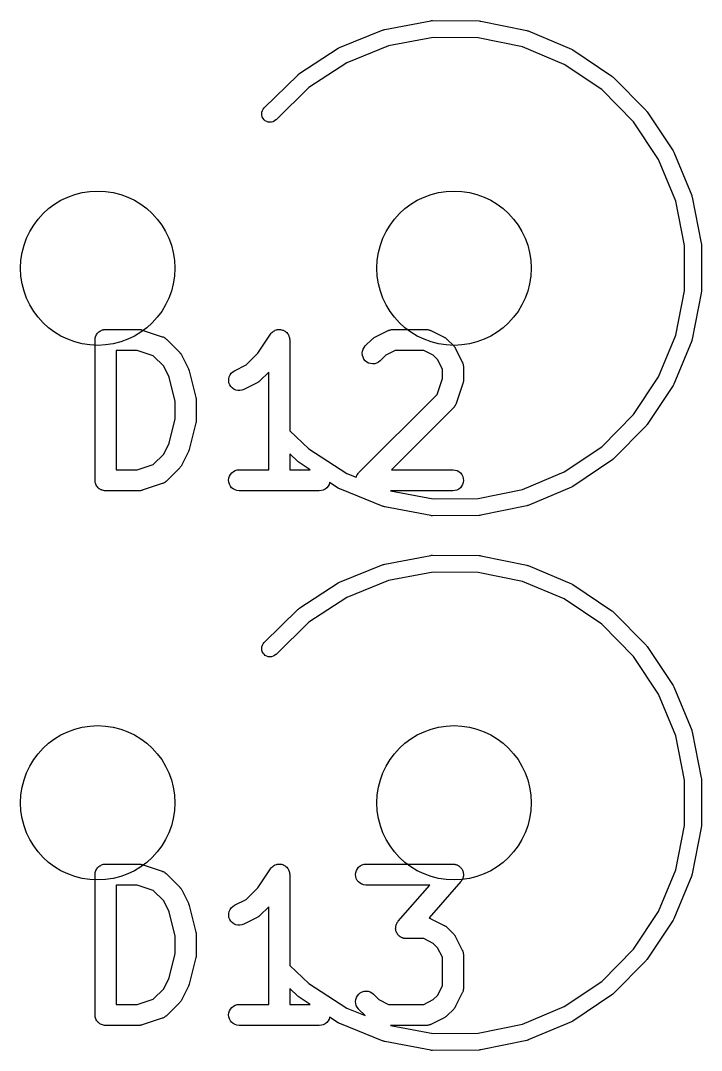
# Model space of a CAD drawing. Extents: x 47 to 146.1, y -90.2 to -39.3.
# Drawn here: x 78.19 to 83.04, y -58.91 to -51.58 of the extents above; entities that cross this region are included whole.
import ezdxf

# ---------------------------------------------------------------- set-up
doc = ezdxf.new("R2010")
doc.units = 0
doc.header["$MEASUREMENT"] = 0
doc.layers.add('BLACK', color=7, linetype='CONTINUOUS')

msp = doc.modelspace()

# ---------------------------------------------------------------- linework, layer by layer
at = {"layer": 'BLACK', "linetype": 'CONTINUOUS'}
for p, q in [((80.7854, -51.6393), (81.1135, -51.5767)), ((81.1135, -51.5767), (81.1143, -51.5765)), ((81.1143, -51.5765), (81.1197, -51.5761)), ((81.1197, -51.5761), (81.1252, -51.5756)), ((81.1252, -51.5756), (81.4592, -51.5779)), ((81.4592, -51.5779), (81.46, -51.5779)), ((81.46, -51.5779), (81.4654, -51.5786)), ((81.4654, -51.5786), (81.4708, -51.5791)), ((81.4708, -51.5791), (81.798, -51.6463)), ((80.4645, -51.7677), (80.7742, -51.6426)), ((80.7742, -51.6426), (80.7749, -51.6423)), ((80.7749, -51.6423), (80.7802, -51.6408)), ((80.7802, -51.6408), (80.7854, -51.6393)), ((81.798, -51.6463), (81.7988, -51.6464)), ((81.7988, -51.6464), (81.804, -51.6481)), ((81.804, -51.6481), (81.8092, -51.6497)), ((81.8092, -51.6497), (82.1171, -51.7791)), ((81.1302, -51.6956), (80.8137, -51.756)), ((81.4525, -51.6979), (81.1302, -51.6956)), ((81.7681, -51.7626), (81.4525, -51.6979)), ((80.1746, -51.9561), (80.4541, -51.7732)), ((80.4541, -51.7732), (80.4548, -51.7727)), ((80.4548, -51.7727), (80.4597, -51.7702)), ((80.4597, -51.7702), (80.4645, -51.7677)), ((80.8137, -51.756), (80.5149, -51.8768)), ((82.0652, -51.8875), (81.7681, -51.7626)), ((82.1171, -51.7791), (82.1179, -51.7795)), ((82.1179, -51.7795), (82.1227, -51.7821)), ((82.1227, -51.7821), (82.1274, -51.7847)), ((82.1274, -51.7847), (82.4044, -51.9715)), ((80.5149, -51.8768), (80.2453, -52.0533)), ((80.1704, -51.9595), (80.1746, -51.9561)), ((82.3324, -52.0677), (82.0652, -51.8875)), ((79.9269, -52.1971), (80.1655, -51.9634)), ((80.1655, -51.9634), (80.1661, -51.9628)), ((80.1661, -51.9628), (80.1704, -51.9595)), ((82.4044, -51.9715), (82.4051, -51.9719)), ((82.4051, -51.9719), (82.4092, -51.9754)), ((82.4092, -51.9754), (82.4134, -51.9789)), ((82.4134, -51.9789), (82.6488, -52.2159)), ((80.2453, -52.0533), (80.0108, -52.2829)), ((82.5595, -52.2963), (82.3324, -52.0677)), ((79.9089, -52.2392), (79.9102, -52.2275)), ((79.9098, -52.2508), (79.9089, -52.2392)), ((79.9131, -52.2621), (79.9098, -52.2508)), ((79.9102, -52.2275), (79.9137, -52.2164)), ((79.9137, -52.2164), (79.9193, -52.2061)), ((79.9193, -52.2061), (79.9269, -52.1971)), ((82.6488, -52.2159), (82.6494, -52.2165)), ((82.6494, -52.2165), (82.6528, -52.2208)), ((82.6528, -52.2208), (82.6562, -52.225)), ((82.6562, -52.225), (82.841, -52.5032)), ((79.9184, -52.2725), (79.9131, -52.2621)), ((79.9257, -52.2817), (79.9184, -52.2725)), ((79.9346, -52.2893), (79.9257, -52.2817)), ((79.9448, -52.295), (79.9346, -52.2893)), ((79.956, -52.2986), (79.9448, -52.295)), ((79.9676, -52.3), (79.956, -52.2986)), ((79.9793, -52.2991), (79.9676, -52.3)), ((79.9905, -52.2959), (79.9793, -52.2991)), ((80.001, -52.2907), (79.9905, -52.2959)), ((80.0102, -52.2834), (80.001, -52.2907)), ((80.0108, -52.2829), (80.0102, -52.2834)), ((82.7378, -52.5647), (82.5595, -52.2963)), ((82.841, -52.5032), (82.8415, -52.5039)), ((82.8415, -52.5039), (82.844, -52.5087)), ((82.844, -52.5087), (82.8465, -52.5135)), ((82.8465, -52.5135), (82.9739, -52.8223)), ((82.8607, -52.8626), (82.7378, -52.5647)), ((82.9739, -52.8223), (82.9742, -52.8231)), ((82.9742, -52.8231), (82.9757, -52.8284)), ((82.9757, -52.8284), (82.9772, -52.8335)), ((82.9772, -52.8335), (83.0421, -53.1612)), ((82.9233, -53.1787), (82.8607, -52.8626)), ((82.9233, -53.501), (82.9233, -53.1787)), ((83.0421, -53.1612), (83.0423, -53.162)), ((83.0423, -53.162), (83.0428, -53.1674)), ((83.0428, -53.1674), (83.0433, -53.1728)), ((83.0433, -53.1728), (83.0433, -53.5069)), ((82.8607, -53.8171), (82.9233, -53.501)), ((83.0422, -53.5185), (82.9773, -53.8462)), ((83.0427, -53.5131), (83.0422, -53.5185)), ((83.0433, -53.5077), (83.0427, -53.5131)), ((83.0433, -53.5069), (83.0433, -53.5077)), ((78.7487, -53.7938), (78.7542, -53.7893)), ((78.7542, -53.7893), (78.7544, -53.7892)), ((78.7544, -53.7892), (78.7546, -53.789)), ((78.7546, -53.789), (78.7609, -53.7857)), ((78.7609, -53.7857), (78.7671, -53.7824)), ((78.7671, -53.7824), (78.7674, -53.7823)), ((78.7674, -53.7823), (78.7676, -53.7822)), ((78.7676, -53.7822), (78.7744, -53.7802)), ((78.7744, -53.7802), (78.7811, -53.7782)), ((78.7811, -53.7782), (78.7814, -53.7781)), ((78.7814, -53.7781), (78.7817, -53.7781)), ((78.7817, -53.7781), (78.7887, -53.7774)), ((78.7887, -53.7774), (78.7957, -53.7767)), ((78.7957, -53.7767), (79.0338, -53.7767)), ((79.0338, -53.7767), (79.0349, -53.7768)), ((79.0349, -53.7768), (79.039, -53.7772)), ((79.039, -53.7772), (79.0433, -53.7773)), ((79.0433, -53.7773), (79.0463, -53.778)), ((79.0463, -53.778), (79.0494, -53.7784)), ((79.0494, -53.7784), (79.0534, -53.7797)), ((79.0534, -53.7797), (79.0575, -53.7806)), ((79.0575, -53.7806), (79.2004, -53.8282)), ((79.9814, -53.7981), (79.9873, -53.7933)), ((79.9873, -53.7933), (79.9927, -53.789)), ((79.9927, -53.789), (79.9928, -53.789)), ((79.9928, -53.7889), (79.9997, -53.7854)), ((79.9928, -53.789), (79.9928, -53.7889)), ((79.9997, -53.7854), (80.0057, -53.7822)), ((80.0057, -53.7822), (80.0058, -53.7822)), ((80.0058, -53.7822), (80.0131, -53.78)), ((80.0058, -53.7822), (80.0058, -53.7822)), ((80.0131, -53.78), (80.0198, -53.7781)), ((80.0198, -53.7781), (80.0198, -53.7781)), ((80.0198, -53.7781), (80.0199, -53.7781)), ((80.0199, -53.7781), (80.0271, -53.7774)), ((80.0271, -53.7774), (80.0343, -53.7767)), ((80.0343, -53.7767), (80.0344, -53.7768)), ((80.0344, -53.7768), (80.0345, -53.7767)), ((80.0345, -53.7767), (80.0419, -53.7775)), ((80.0419, -53.7775), (80.0489, -53.7783)), ((80.0489, -53.7783), (80.0489, -53.7783)), ((80.0489, -53.7783), (80.049, -53.7783)), ((80.049, -53.7783), (80.0564, -53.7806)), ((80.0564, -53.7806), (80.0629, -53.7826)), ((80.0629, -53.7826), (80.0629, -53.7826)), ((80.0629, -53.7826), (80.063, -53.7826)), ((80.063, -53.7826), (80.0695, -53.7862)), ((80.0695, -53.7862), (80.0757, -53.7896)), ((80.0757, -53.7896), (80.0758, -53.7896)), ((80.0758, -53.7896), (80.0758, -53.7896)), ((80.0758, -53.7896), (80.0814, -53.7943)), ((80.7146, -53.8323), (80.8098, -53.7847)), ((80.8098, -53.7847), (80.8107, -53.7842)), ((80.8107, -53.7842), (80.8128, -53.7834)), ((80.8128, -53.7834), (80.8148, -53.7824)), ((80.8148, -53.7824), (80.8197, -53.7809)), ((80.8197, -53.7809), (80.8245, -53.7792)), ((80.8245, -53.7792), (80.8266, -53.7788)), ((80.8266, -53.7788), (80.8288, -53.7782)), ((80.8288, -53.7782), (80.8339, -53.7777)), ((80.8339, -53.7777), (80.8389, -53.7769)), ((80.8389, -53.7769), (80.8411, -53.777)), ((80.8411, -53.777), (80.8433, -53.7767)), ((80.8433, -53.7767), (81.0814, -53.7767)), ((81.0814, -53.7767), (81.0825, -53.7768)), ((81.0825, -53.7768), (81.0847, -53.777)), ((81.0847, -53.777), (81.0869, -53.7769)), ((81.0869, -53.7769), (81.0919, -53.7778)), ((81.0919, -53.7778), (81.097, -53.7784)), ((81.097, -53.7784), (81.0991, -53.779)), ((81.0991, -53.779), (81.1013, -53.7794)), ((81.1013, -53.7794), (81.1061, -53.7813)), ((81.1061, -53.7813), (81.111, -53.7828)), ((81.111, -53.7828), (81.1129, -53.7839)), ((81.1129, -53.7839), (81.115, -53.7847)), ((81.115, -53.7847), (81.2102, -53.8323)), ((78.7207, -53.8507), (78.7215, -53.8437)), ((78.7207, -53.8512), (78.7207, -53.8507)), ((78.7207, -53.8517), (78.7207, -53.8512)), ((78.7207, -53.8512), (78.7207, -53.8512)), ((78.7207, -53.8512), (78.7207, -53.8512)), ((78.7207, -54.8517), (78.7207, -53.8517)), ((78.7215, -53.8437), (78.7222, -53.8367)), ((78.7222, -53.8367), (78.7223, -53.8364)), ((78.7223, -53.8364), (78.7224, -53.8362)), ((78.7224, -53.8362), (78.7245, -53.8295)), ((78.7245, -53.8295), (78.7266, -53.8227)), ((78.7266, -53.8227), (78.7267, -53.8224)), ((78.7267, -53.8224), (78.7268, -53.8222)), ((78.7268, -53.8222), (78.7302, -53.816)), ((78.7302, -53.816), (78.7335, -53.8098)), ((78.7335, -53.8098), (78.7337, -53.8096)), ((78.7337, -53.8096), (78.7338, -53.8094)), ((78.7338, -53.8094), (78.7384, -53.804)), ((78.7384, -53.804), (78.7429, -53.7985)), ((78.7429, -53.7985), (78.7431, -53.7984)), ((78.7431, -53.7984), (78.7432, -53.7982)), ((78.7432, -53.7982), (78.7487, -53.7938)), ((79.2004, -53.8282), (79.2014, -53.8286)), ((79.2014, -53.8286), (79.2034, -53.8295)), ((79.2034, -53.8295), (79.2055, -53.8301)), ((79.2055, -53.8301), (79.21, -53.8325)), ((79.21, -53.8325), (79.2147, -53.8347)), ((79.2147, -53.8347), (79.2164, -53.836)), ((79.2164, -53.836), (79.2184, -53.837)), ((79.2184, -53.837), (79.2224, -53.8403)), ((79.2224, -53.8403), (79.2265, -53.8433)), ((79.2265, -53.8433), (79.228, -53.8449)), ((79.228, -53.8449), (79.2297, -53.8463)), ((79.2297, -53.8463), (79.3249, -53.9416)), ((79.8803, -53.9468), (79.9714, -53.8101)), ((79.9714, -53.8101), (79.9719, -53.8094)), ((79.9719, -53.8094), (79.972, -53.8093)), ((79.9719, -53.8094), (79.9719, -53.8094)), ((79.9719, -53.8094), (79.9719, -53.8094)), ((79.972, -53.8093), (79.9767, -53.8037)), ((79.9767, -53.8037), (79.9813, -53.7982)), ((79.9813, -53.7982), (79.9814, -53.7981)), ((79.9814, -53.7981), (79.9814, -53.7981)), ((80.0814, -53.7943), (80.087, -53.7989)), ((80.087, -53.7989), (80.0871, -53.7989)), ((80.0871, -53.7989), (80.0871, -53.799)), ((80.0871, -53.799), (80.092, -53.8049)), ((80.092, -53.8049), (80.0963, -53.8102)), ((80.0963, -53.8102), (80.0963, -53.8103)), ((80.0963, -53.8103), (80.0963, -53.8103)), ((80.0963, -53.8103), (80.0999, -53.817)), ((80.0999, -53.817), (80.1031, -53.8232)), ((80.1031, -53.8232), (80.1032, -53.8232)), ((80.1032, -53.8232), (80.1032, -53.8233)), ((80.1032, -53.8233), (80.1053, -53.8303)), ((80.1053, -53.8303), (80.1074, -53.8372)), ((80.1074, -53.8372), (80.1074, -53.8372)), ((80.1074, -53.8372), (80.1074, -53.8373)), ((80.1074, -53.8373), (80.1081, -53.8446)), ((80.1081, -53.8446), (80.1088, -53.8517)), ((80.1088, -53.8517), (80.1088, -54.5001)), ((80.6474, -53.894), (80.6951, -53.8463)), ((80.6951, -53.8463), (80.6958, -53.8456)), ((80.6958, -53.8456), (80.6991, -53.843)), ((80.6991, -53.843), (80.7022, -53.8401)), ((80.7022, -53.8401), (80.7048, -53.8384)), ((80.7048, -53.8384), (80.7072, -53.8365)), ((80.7072, -53.8365), (80.711, -53.8345)), ((80.711, -53.8345), (80.7146, -53.8323)), ((81.2102, -53.8323), (81.2111, -53.8328)), ((81.2111, -53.8328), (81.2147, -53.835)), ((81.2147, -53.835), (81.2184, -53.837)), ((81.2184, -53.837), (81.2208, -53.839)), ((81.2208, -53.839), (81.2234, -53.8407)), ((81.2234, -53.8407), (81.2264, -53.8437)), ((81.2264, -53.8437), (81.2297, -53.8463)), ((81.2297, -53.8463), (81.2773, -53.894)), ((82.738, -54.1151), (82.8607, -53.8171)), ((82.9739, -53.8574), (82.8467, -54.1662)), ((82.9755, -53.8522), (82.9739, -53.8574)), ((82.9772, -53.847), (82.9755, -53.8522)), ((82.9773, -53.8462), (82.9772, -53.847)), ((78.8707, -53.9267), (78.8707, -54.7767)), ((79.0216, -53.9267), (78.8707, -53.9267)), ((79.1362, -53.9649), (79.0216, -53.9267)), ((80.6255, -53.9467), (80.627, -53.9322)), ((80.627, -53.9322), (80.6312, -53.9182)), ((80.6312, -53.9182), (80.6382, -53.9053)), ((80.6382, -53.9053), (80.6474, -53.894)), ((80.861, -53.9267), (80.7925, -53.961)), ((81.0637, -53.9267), (80.861, -53.9267)), ((81.1322, -53.961), (81.0637, -53.9267)), ((81.2773, -53.894), (81.2781, -53.8947)), ((81.2781, -53.8947), (81.2807, -53.898)), ((81.2807, -53.898), (81.2836, -53.9011)), ((81.2836, -53.9011), (81.2852, -53.9037)), ((81.2852, -53.9037), (81.2872, -53.9061)), ((81.2872, -53.9061), (81.2891, -53.9099)), ((81.2891, -53.9099), (81.2914, -53.9134)), ((81.2914, -53.9134), (81.339, -54.0087)), ((79.2103, -54.039), (79.1362, -53.9649)), ((79.3249, -53.9416), (79.3257, -53.9423)), ((79.3257, -53.9423), (79.3283, -53.9456)), ((79.3283, -53.9456), (79.3312, -53.9487)), ((79.3312, -53.9487), (79.3329, -53.9513)), ((79.3329, -53.9513), (79.3348, -53.9538)), ((79.3348, -53.9538), (79.3367, -53.9575)), ((79.3367, -53.9575), (79.339, -53.9611)), ((79.339, -53.9611), (79.3866, -54.0563)), ((79.7989, -54.0282), (79.8803, -53.9468)), ((80.6269, -53.9613), (80.6255, -53.9467)), ((80.631, -53.9753), (80.6269, -53.9613)), ((80.6379, -53.9883), (80.631, -53.9753)), ((80.6471, -53.9996), (80.6379, -53.9883)), ((80.6583, -54.009), (80.6471, -53.9996)), ((80.6712, -54.016), (80.6583, -54.009)), ((80.7413, -54.0099), (80.7283, -54.0166)), ((80.7528, -54.0008), (80.7413, -54.0099)), ((80.7535, -54), (80.7528, -54.0008)), ((80.7925, -53.961), (80.7535, -54)), ((81.1626, -53.9914), (81.1322, -53.961)), ((81.1969, -54.0599), (81.1626, -53.9914)), ((81.339, -54.0087), (81.3394, -54.0096)), ((81.3394, -54.0096), (81.3402, -54.0117)), ((81.3402, -54.0117), (81.3412, -54.0136)), ((79.2488, -54.116), (79.2103, -54.039)), ((79.3866, -54.0563), (79.3871, -54.0572)), ((79.3871, -54.0572), (79.3872, -54.0576)), ((79.3872, -54.0576), (79.3874, -54.0579)), ((79.3874, -54.0579), (79.3897, -54.0645)), ((79.3897, -54.0645), (79.3921, -54.071)), ((79.3921, -54.071), (79.3922, -54.0713)), ((79.3922, -54.0713), (79.3923, -54.0717)), ((79.3923, -54.0717), (79.4399, -54.2621)), ((79.6915, -54.0882), (79.7022, -54.0782)), ((79.7022, -54.0782), (79.7146, -54.0704)), ((79.7146, -54.0704), (79.7989, -54.0282)), ((79.9588, -54.0804), (79.8964, -54.1429)), ((79.9588, -54.7767), (79.9588, -54.0804)), ((80.6851, -54.0204), (80.6712, -54.016)), ((80.6997, -54.022), (80.6851, -54.0204)), ((80.7143, -54.0207), (80.6997, -54.022)), ((80.7283, -54.0166), (80.7143, -54.0207)), ((81.1969, -54.1253), (81.1969, -54.0599)), ((81.3412, -54.0136), (81.3427, -54.0186)), ((81.3427, -54.0186), (81.3445, -54.0234)), ((81.3445, -54.0234), (81.3448, -54.0255)), ((81.3448, -54.0255), (81.3455, -54.0277)), ((81.3455, -54.0277), (81.346, -54.0328)), ((81.346, -54.0328), (81.3468, -54.0378)), ((81.3468, -54.0378), (81.3467, -54.04)), ((81.3467, -54.04), (81.3469, -54.0422)), ((81.3469, -54.0422), (81.3469, -54.1375)), ((79.2921, -54.2896), (79.2488, -54.116)), ((79.6733, -54.1424), (79.6737, -54.1278)), ((79.6756, -54.1568), (79.6733, -54.1424)), ((79.6737, -54.1278), (79.677, -54.1135)), ((79.6808, -54.1705), (79.6756, -54.1568)), ((79.677, -54.1135), (79.683, -54.1001)), ((79.683, -54.1001), (79.6915, -54.0882)), ((79.8769, -54.1569), (79.7816, -54.2045)), ((79.8804, -54.1547), (79.8769, -54.1569)), ((79.8842, -54.1527), (79.8804, -54.1547)), ((79.8866, -54.1508), (79.8842, -54.1527)), ((79.8893, -54.1491), (79.8866, -54.1508)), ((79.8923, -54.1462), (79.8893, -54.1491)), ((79.8956, -54.1436), (79.8923, -54.1462)), ((79.8964, -54.1429), (79.8956, -54.1436)), ((81.1587, -54.2398), (81.1969, -54.1253)), ((81.344, -54.1571), (81.3431, -54.1612)), ((81.3453, -54.1531), (81.344, -54.1571)), ((81.3456, -54.15), (81.3453, -54.1531)), ((81.3463, -54.1469), (81.3456, -54.15)), ((81.3464, -54.1427), (81.3463, -54.1469)), ((81.3469, -54.1385), (81.3464, -54.1427)), ((81.3469, -54.1375), (81.3469, -54.1385)), ((82.5597, -54.3835), (82.738, -54.1151)), ((79.6885, -54.183), (79.6808, -54.1705)), ((79.6985, -54.1937), (79.6885, -54.183)), ((79.7103, -54.2023), (79.6985, -54.1937)), ((79.7236, -54.2084), (79.7103, -54.2023)), ((79.7379, -54.2118), (79.7236, -54.2084)), ((79.7525, -54.2123), (79.7379, -54.2118)), ((79.767, -54.21), (79.7525, -54.2123)), ((79.7807, -54.205), (79.767, -54.21)), ((79.7816, -54.2045), (79.7807, -54.205)), ((81.3431, -54.1612), (81.2954, -54.304)), ((82.8412, -54.1766), (82.6564, -54.4548)), ((82.8438, -54.1717), (82.8412, -54.1766)), ((82.8464, -54.167), (82.8438, -54.1717)), ((82.8467, -54.1662), (82.8464, -54.167)), ((79.2921, -54.4139), (79.2921, -54.2896)), ((79.4399, -54.2621), (79.4402, -54.2631)), ((79.4402, -54.2631), (79.4403, -54.2645)), ((79.4403, -54.2645), (79.4407, -54.2657)), ((79.4407, -54.2657), (79.4413, -54.2717)), ((79.4413, -54.2717), (79.4421, -54.2777)), ((79.4421, -54.2777), (79.442, -54.279)), ((79.442, -54.279), (79.4421, -54.2803)), ((79.4421, -54.2803), (79.4421, -54.4232)), ((80.5998, -54.7987), (81.1587, -54.2398)), ((81.2942, -54.307), (81.2935, -54.3091)), ((81.2951, -54.305), (81.2942, -54.307)), ((81.2954, -54.304), (81.2951, -54.305)), ((81.2773, -54.3333), (80.8339, -54.7767)), ((81.2787, -54.3316), (81.2773, -54.3333)), ((81.2803, -54.3301), (81.2787, -54.3316)), ((81.2834, -54.326), (81.2803, -54.3301)), ((81.2866, -54.322), (81.2834, -54.326)), ((81.2877, -54.3201), (81.2866, -54.322)), ((81.2889, -54.3183), (81.2877, -54.3201)), ((81.2911, -54.3137), (81.2889, -54.3183)), ((81.2935, -54.3091), (81.2911, -54.3137)), ((79.2488, -54.5875), (79.2921, -54.4139)), ((79.4399, -54.4414), (79.3923, -54.6318)), ((79.4401, -54.44), (79.4399, -54.4414)), ((79.4405, -54.4388), (79.4401, -54.44)), ((79.4412, -54.4328), (79.4405, -54.4388)), ((79.4421, -54.4269), (79.4412, -54.4328)), ((79.4421, -54.4242), (79.442, -54.4255)), ((79.442, -54.4255), (79.4421, -54.4269)), ((79.4421, -54.4232), (79.4421, -54.4242)), ((82.3326, -54.6122), (82.5597, -54.3835)), ((80.1088, -54.5001), (80.2448, -54.6265)), ((82.649, -54.4639), (82.4136, -54.7009)), ((82.6524, -54.4596), (82.649, -54.4639)), ((82.6559, -54.4555), (82.6524, -54.4596)), ((82.6564, -54.4548), (82.6559, -54.4555)), ((79.2103, -54.6645), (79.2488, -54.5875)), ((79.1362, -54.7386), (79.2103, -54.6645)), ((79.3866, -54.6472), (79.339, -54.7424)), ((79.3867, -54.6469), (79.3866, -54.6472)), ((79.3869, -54.6466), (79.3867, -54.6469)), ((79.3893, -54.6401), (79.3869, -54.6466)), ((79.3918, -54.6335), (79.3893, -54.6401)), ((79.3919, -54.6332), (79.3918, -54.6335)), ((79.392, -54.6329), (79.3919, -54.6332)), ((79.3923, -54.6318), (79.392, -54.6329)), ((80.1669, -54.7179), (80.1088, -54.6639)), ((80.1088, -54.6639), (80.1088, -54.7767)), ((80.2448, -54.6265), (80.5151, -54.8033)), ((82.0655, -54.7924), (82.3326, -54.6122)), ((79.0216, -54.7767), (79.1362, -54.7386)), ((79.3362, -54.7469), (79.3342, -54.7506)), ((79.3385, -54.7434), (79.3362, -54.7469)), ((79.339, -54.7424), (79.3385, -54.7434)), ((80.1706, -54.7207), (80.1669, -54.7179)), ((80.1742, -54.7236), (80.1706, -54.7207)), ((80.1748, -54.7241), (80.1742, -54.7236)), ((80.2553, -54.7767), (80.1748, -54.7241)), ((82.4046, -54.7084), (82.1277, -54.8952)), ((82.4088, -54.7049), (82.4046, -54.7084)), ((82.413, -54.7015), (82.4088, -54.7049)), ((82.4136, -54.7009), (82.413, -54.7015)), ((78.8707, -54.7767), (79.0216, -54.7767)), ((79.3249, -54.7619), (79.2297, -54.8572)), ((79.3276, -54.7587), (79.3249, -54.7619)), ((79.3305, -54.7556), (79.3276, -54.7587)), ((79.3322, -54.753), (79.3305, -54.7556)), ((79.3342, -54.7506), (79.3322, -54.753)), ((79.679, -54.8227), (79.6859, -54.8098)), ((79.6859, -54.8098), (79.6952, -54.7985)), ((79.6952, -54.7985), (79.7066, -54.7893)), ((79.7066, -54.7893), (79.7195, -54.7824)), ((79.7195, -54.7824), (79.7335, -54.7782)), ((79.7335, -54.7782), (79.7481, -54.7767)), ((79.7481, -54.7767), (79.9588, -54.7767)), ((80.1088, -54.7767), (80.2553, -54.7767)), ((80.5151, -54.8033), (80.5814, -54.8301)), ((80.5837, -54.8227), (80.5871, -54.8163)), ((80.5871, -54.8163), (80.5905, -54.81)), ((80.5905, -54.81), (80.5906, -54.8099)), ((80.5906, -54.8099), (80.5907, -54.8098)), ((80.5907, -54.8098), (80.5953, -54.8042)), ((80.5953, -54.8042), (80.5998, -54.7987)), ((80.8339, -54.7767), (81.2719, -54.7767)), ((81.2719, -54.7767), (81.273, -54.7768)), ((81.273, -54.7768), (81.2875, -54.7784)), ((81.2875, -54.7784), (81.3015, -54.7828)), ((81.3015, -54.7828), (81.3143, -54.7899)), ((81.3143, -54.7899), (81.3255, -54.7993)), ((81.3255, -54.7993), (81.3347, -54.8107)), ((81.3347, -54.8107), (81.3414, -54.8237)), ((81.7684, -54.9173), (82.0655, -54.7924)), ((78.7214, -54.8588), (78.7207, -54.8517)), ((78.722, -54.8658), (78.7214, -54.8588)), ((78.7221, -54.8661), (78.722, -54.8658)), ((78.7221, -54.8663), (78.7221, -54.8661)), ((78.7242, -54.8731), (78.7221, -54.8663)), ((78.7262, -54.8798), (78.7242, -54.8731)), ((78.7263, -54.8801), (78.7262, -54.8798)), ((78.7264, -54.8803), (78.7263, -54.8801)), ((78.7297, -54.8866), (78.7264, -54.8803)), ((78.733, -54.8928), (78.7297, -54.8866)), ((78.7331, -54.893), (78.733, -54.8928)), ((78.7332, -54.8932), (78.7331, -54.893)), ((78.7377, -54.8988), (78.7332, -54.8932)), ((79.2004, -54.8753), (79.0575, -54.9229)), ((79.2024, -54.8744), (79.2004, -54.8753)), ((79.2045, -54.8738), (79.2024, -54.8744)), ((79.2091, -54.8714), (79.2045, -54.8738)), ((79.2138, -54.8693), (79.2091, -54.8714)), ((79.2156, -54.868), (79.2138, -54.8693)), ((79.2175, -54.867), (79.2156, -54.868)), ((79.2215, -54.8638), (79.2175, -54.867)), ((79.2257, -54.8609), (79.2215, -54.8638)), ((79.2272, -54.8593), (79.2257, -54.8609)), ((79.229, -54.8579), (79.2272, -54.8593)), ((79.2297, -54.8572), (79.229, -54.8579)), ((79.6731, -54.8512), (79.6746, -54.8367)), ((79.6744, -54.8658), (79.6731, -54.8512)), ((79.6786, -54.8798), (79.6744, -54.8658)), ((79.6746, -54.8367), (79.679, -54.8227)), ((79.6853, -54.8928), (79.6786, -54.8798)), ((79.6945, -54.9042), (79.6853, -54.8928)), ((80.3817, -54.8937), (80.3724, -54.905)), ((80.3887, -54.8808), (80.3817, -54.8937)), ((80.393, -54.8668), (80.3887, -54.8808)), ((80.4544, -54.907), (80.393, -54.8668)), ((80.5814, -54.8301), (80.5815, -54.8297)), ((80.5815, -54.8297), (80.5836, -54.8229)), ((80.5836, -54.8229), (80.5837, -54.8228)), ((80.5837, -54.8228), (80.5837, -54.8227)), ((81.3341, -54.8937), (81.3248, -54.905)), ((81.341, -54.8808), (81.3341, -54.8937)), ((81.3454, -54.8668), (81.341, -54.8808)), ((81.3414, -54.8237), (81.3456, -54.8377)), ((81.3469, -54.8523), (81.3454, -54.8668)), ((81.3456, -54.8377), (81.3469, -54.8523)), ((78.7421, -54.9042), (78.7377, -54.8988)), ((78.7423, -54.9044), (78.7421, -54.9042)), ((78.7425, -54.9046), (78.7423, -54.9044)), ((78.7479, -54.9091), (78.7425, -54.9046)), ((78.7533, -54.9136), (78.7479, -54.9091)), ((78.7536, -54.9138), (78.7533, -54.9136)), ((78.7538, -54.9139), (78.7536, -54.9138)), ((78.76, -54.9173), (78.7538, -54.9139)), ((78.7662, -54.9207), (78.76, -54.9173)), ((78.7664, -54.9208), (78.7662, -54.9207)), ((78.7666, -54.9209), (78.7664, -54.9208)), ((78.7734, -54.923), (78.7666, -54.9209)), ((78.7801, -54.9251), (78.7734, -54.923)), ((78.7804, -54.9251), (78.7801, -54.9251)), ((78.7806, -54.9252), (78.7804, -54.9251)), ((78.7876, -54.9259), (78.7806, -54.9252)), ((78.7947, -54.9267), (78.7876, -54.9259)), ((78.7952, -54.9267), (78.7947, -54.9267)), ((78.7957, -54.9267), (78.7952, -54.9267)), ((78.7952, -54.9267), (78.7952, -54.9267)), ((78.7952, -54.9267), (78.7952, -54.9267)), ((79.0338, -54.9267), (78.7957, -54.9267)), ((79.038, -54.9263), (79.0338, -54.9267)), ((79.0422, -54.9263), (79.038, -54.9263)), ((79.0453, -54.9256), (79.0422, -54.9263)), ((79.0484, -54.9253), (79.0453, -54.9256)), ((79.0524, -54.9241), (79.0484, -54.9253)), ((79.0565, -54.9232), (79.0524, -54.9241)), ((79.0575, -54.9229), (79.0565, -54.9232)), ((79.7057, -54.9136), (79.6945, -54.9042)), ((79.7185, -54.9207), (79.7057, -54.9136)), ((79.7325, -54.9251), (79.7185, -54.9207)), ((79.747, -54.9267), (79.7325, -54.9251)), ((79.7481, -54.9267), (79.747, -54.9267)), ((80.3195, -54.9267), (79.7481, -54.9267)), ((80.3341, -54.9253), (80.3195, -54.9267)), ((80.3481, -54.9211), (80.3341, -54.9253)), ((80.361, -54.9142), (80.3481, -54.9211)), ((80.3724, -54.905), (80.361, -54.9142)), ((80.4592, -54.9095), (80.4544, -54.907)), ((80.464, -54.9121), (80.4592, -54.9095)), ((80.4647, -54.9124), (80.464, -54.9121)), ((80.7744, -55.0375), (80.4647, -54.9124)), ((81.2719, -54.9267), (80.8281, -54.9267)), ((80.8281, -54.9267), (81.1305, -54.9844)), ((81.2865, -54.9253), (81.2719, -54.9267)), ((81.3005, -54.9211), (81.2865, -54.9253)), ((81.3134, -54.9142), (81.3005, -54.9211)), ((81.3248, -54.905), (81.3134, -54.9142)), ((81.4527, -54.9821), (81.7684, -54.9173)), ((82.1174, -54.9007), (81.8095, -55.0302)), ((82.1222, -54.8982), (82.1174, -54.9007)), ((82.127, -54.8956), (82.1222, -54.8982)), ((82.1277, -54.8952), (82.127, -54.8956)), ((80.7797, -55.039), (80.7744, -55.0375)), ((80.7849, -55.0407), (80.7797, -55.039)), ((80.7857, -55.0408), (80.7849, -55.0407)), ((81.1138, -55.1034), (80.7857, -55.0408)), ((81.1305, -54.9844), (81.4527, -54.9821)), ((81.7983, -55.0337), (81.4711, -55.1009)), ((81.8035, -55.0321), (81.7983, -55.0337)), ((81.8087, -55.0305), (81.8035, -55.0321)), ((81.8095, -55.0302), (81.8087, -55.0305)), ((81.1192, -55.1039), (81.1138, -55.1034)), ((81.1246, -55.1044), (81.1192, -55.1039)), ((81.1255, -55.1044), (81.1246, -55.1044)), ((81.4595, -55.1021), (81.1255, -55.1044)), ((81.4649, -55.1015), (81.4595, -55.1021)), ((81.4703, -55.101), (81.4649, -55.1015)), ((81.4711, -55.1009), (81.4703, -55.101)), ((80.7854, -55.4493), (81.1135, -55.3867)), ((81.1135, -55.3867), (81.1143, -55.3865)), ((81.1143, -55.3865), (81.1197, -55.3861)), ((81.1197, -55.3861), (81.1252, -55.3856)), ((81.1252, -55.3856), (81.4592, -55.3879)), ((81.4592, -55.3879), (81.46, -55.3879)), ((81.46, -55.3879), (81.4654, -55.3886)), ((81.4654, -55.3886), (81.4708, -55.3891)), ((81.4708, -55.3891), (81.798, -55.4563)), ((80.4645, -55.5777), (80.7742, -55.4526)), ((80.7742, -55.4526), (80.7749, -55.4523)), ((80.7749, -55.4523), (80.7802, -55.4508)), ((80.7802, -55.4508), (80.7854, -55.4493)), ((81.798, -55.4563), (81.7988, -55.4564)), ((81.7988, -55.4564), (81.804, -55.4581)), ((81.804, -55.4581), (81.8092, -55.4597)), ((81.8092, -55.4597), (82.1171, -55.5891)), ((81.1302, -55.5056), (80.8137, -55.566)), ((81.4525, -55.5079), (81.1302, -55.5056)), ((81.7681, -55.5726), (81.4525, -55.5079)), ((80.1746, -55.7661), (80.4541, -55.5832)), ((80.4541, -55.5832), (80.4548, -55.5827)), ((80.4548, -55.5827), (80.4597, -55.5802)), ((80.4597, -55.5802), (80.4645, -55.5777)), ((80.8137, -55.566), (80.5149, -55.6868)), ((82.0652, -55.6975), (81.7681, -55.5726)), ((82.1171, -55.5891), (82.1179, -55.5895)), ((82.1179, -55.5895), (82.1227, -55.5921)), ((82.1227, -55.5921), (82.1274, -55.5947)), ((82.1274, -55.5947), (82.4044, -55.7815)), ((80.5149, -55.6868), (80.2453, -55.8633)), ((82.3324, -55.8777), (82.0652, -55.6975)), ((79.9269, -56.0071), (80.1655, -55.7734)), ((80.1655, -55.7734), (80.1661, -55.7728)), ((80.1661, -55.7728), (80.1704, -55.7695)), ((80.1704, -55.7695), (80.1746, -55.7661)), ((82.4044, -55.7815), (82.4051, -55.7819)), ((82.4051, -55.7819), (82.4092, -55.7854)), ((82.4092, -55.7854), (82.4134, -55.7889)), ((82.4134, -55.7889), (82.6488, -56.0259)), ((80.2453, -55.8633), (80.0108, -56.0929)), ((82.5595, -56.1063), (82.3324, -55.8777)), ((79.9089, -56.0492), (79.9102, -56.0375)), ((79.9098, -56.0608), (79.9089, -56.0492)), ((79.9131, -56.0721), (79.9098, -56.0608)), ((79.9102, -56.0375), (79.9137, -56.0264)), ((79.9137, -56.0264), (79.9193, -56.0161)), ((79.9193, -56.0161), (79.9269, -56.0071)), ((82.6488, -56.0259), (82.6494, -56.0265)), ((82.6494, -56.0265), (82.6528, -56.0308)), ((82.6528, -56.0308), (82.6562, -56.035)), ((82.6562, -56.035), (82.841, -56.3132)), ((79.9184, -56.0825), (79.9131, -56.0721)), ((79.9257, -56.0917), (79.9184, -56.0825)), ((79.9346, -56.0993), (79.9257, -56.0917)), ((79.9448, -56.105), (79.9346, -56.0993)), ((79.956, -56.1086), (79.9448, -56.105)), ((79.9676, -56.11), (79.956, -56.1086)), ((79.9793, -56.1091), (79.9676, -56.11)), ((79.9905, -56.1059), (79.9793, -56.1091)), ((80.001, -56.1007), (79.9905, -56.1059)), ((80.0102, -56.0934), (80.001, -56.1007)), ((80.0108, -56.0929), (80.0102, -56.0934)), ((82.7378, -56.3747), (82.5595, -56.1063)), ((82.841, -56.3132), (82.8415, -56.3139)), ((82.8415, -56.3139), (82.844, -56.3187)), ((82.844, -56.3187), (82.8465, -56.3235)), ((82.8465, -56.3235), (82.9739, -56.6323)), ((82.8607, -56.6726), (82.7378, -56.3747)), ((82.9739, -56.6323), (82.9742, -56.6331)), ((82.9742, -56.6331), (82.9757, -56.6384)), ((82.9757, -56.6384), (82.9772, -56.6435)), ((82.9772, -56.6435), (83.0421, -56.9712)), ((82.9233, -56.9887), (82.8607, -56.6726)), ((82.9233, -57.311), (82.9233, -56.9887)), ((83.0421, -56.9712), (83.0423, -56.972)), ((83.0423, -56.972), (83.0428, -56.9774)), ((83.0428, -56.9774), (83.0433, -56.9828)), ((83.0433, -56.9828), (83.0433, -57.3169)), ((82.8607, -57.6271), (82.9233, -57.311)), ((83.0422, -57.3285), (82.9773, -57.6562)), ((83.0427, -57.3231), (83.0422, -57.3285)), ((83.0433, -57.3177), (83.0427, -57.3231)), ((83.0433, -57.3169), (83.0433, -57.3177)), ((78.7384, -57.6139), (78.7429, -57.6085)), ((78.7429, -57.6085), (78.7431, -57.6084)), ((78.7431, -57.6084), (78.7432, -57.6082)), ((78.7432, -57.6082), (78.7487, -57.6038)), ((78.7487, -57.6038), (78.7542, -57.5993)), ((78.7542, -57.5993), (78.7544, -57.5992)), ((78.7544, -57.5992), (78.7546, -57.599)), ((78.7546, -57.599), (78.7609, -57.5957)), ((78.7609, -57.5957), (78.7671, -57.5924)), ((78.7671, -57.5924), (78.7674, -57.5923)), ((78.7674, -57.5923), (78.7676, -57.5922)), ((78.7676, -57.5922), (78.7744, -57.5902)), ((78.7744, -57.5902), (78.7811, -57.5882)), ((78.7811, -57.5882), (78.7814, -57.5881)), ((78.7814, -57.5881), (78.7817, -57.5881)), ((78.7817, -57.5881), (78.7887, -57.5874)), ((78.7887, -57.5874), (78.7957, -57.5867)), ((78.7957, -57.5867), (79.0338, -57.5867)), ((79.0338, -57.5867), (79.0349, -57.5868)), ((79.0349, -57.5868), (79.039, -57.5872)), ((79.039, -57.5872), (79.0433, -57.5873)), ((79.0433, -57.5873), (79.0463, -57.588)), ((79.0463, -57.588), (79.0494, -57.5884)), ((79.0494, -57.5884), (79.0534, -57.5897)), ((79.0534, -57.5897), (79.0575, -57.5906)), ((79.0575, -57.5906), (79.2004, -57.6382)), ((79.9769, -57.6134), (79.9813, -57.6082)), ((79.9813, -57.6082), (79.9814, -57.6081)), ((79.9814, -57.6081), (79.9873, -57.6033)), ((79.9814, -57.6081), (79.9814, -57.6081)), ((79.9873, -57.6033), (79.9927, -57.599)), ((79.9927, -57.599), (79.9928, -57.599)), ((79.9928, -57.5989), (79.9997, -57.5954)), ((79.9928, -57.599), (79.9928, -57.5989)), ((79.9997, -57.5954), (80.0057, -57.5922)), ((80.0057, -57.5922), (80.0058, -57.5922)), ((80.0058, -57.5922), (80.0131, -57.59)), ((80.0058, -57.5922), (80.0058, -57.5922)), ((80.0131, -57.59), (80.0198, -57.5881)), ((80.0198, -57.5881), (80.0198, -57.5881)), ((80.0198, -57.5881), (80.0199, -57.5881)), ((80.0199, -57.5881), (80.0271, -57.5874)), ((80.0271, -57.5874), (80.0343, -57.5867)), ((80.0343, -57.5867), (80.0344, -57.5868)), ((80.0344, -57.5868), (80.0345, -57.5867)), ((80.0345, -57.5867), (80.0419, -57.5875)), ((80.0419, -57.5875), (80.0489, -57.5883)), ((80.0489, -57.5883), (80.0489, -57.5883)), ((80.0489, -57.5883), (80.049, -57.5883)), ((80.049, -57.5883), (80.0564, -57.5906)), ((80.0564, -57.5906), (80.0629, -57.5926)), ((80.0629, -57.5926), (80.0629, -57.5926)), ((80.0629, -57.5926), (80.063, -57.5926)), ((80.063, -57.5926), (80.0695, -57.5962)), ((80.0695, -57.5962), (80.0757, -57.5996)), ((80.0757, -57.5996), (80.0758, -57.5996)), ((80.0758, -57.5996), (80.0758, -57.5996)), ((80.0758, -57.5996), (80.0814, -57.6043)), ((80.0814, -57.6043), (80.087, -57.6089)), ((80.087, -57.6089), (80.0871, -57.6089)), ((80.0871, -57.6089), (80.0871, -57.609)), ((80.0871, -57.609), (80.092, -57.6149)), ((80.5907, -57.6198), (80.6, -57.6085)), ((80.6, -57.6085), (80.6114, -57.5993)), ((80.6114, -57.5993), (80.6243, -57.5924)), ((80.6243, -57.5924), (80.6383, -57.5882)), ((80.6383, -57.5882), (80.6529, -57.5867)), ((80.6529, -57.5867), (81.2719, -57.5867)), ((81.2719, -57.5867), (81.273, -57.5868)), ((81.273, -57.5868), (81.2776, -57.5873)), ((81.2776, -57.5873), (81.2823, -57.5875)), ((81.2823, -57.5875), (81.2849, -57.5881)), ((81.2849, -57.5881), (81.2875, -57.5884)), ((81.2875, -57.5884), (81.292, -57.5898)), ((81.292, -57.5898), (81.2966, -57.5909)), ((81.2966, -57.5909), (81.2989, -57.592)), ((81.2989, -57.592), (81.3015, -57.5928)), ((81.3015, -57.5928), (81.3056, -57.5951)), ((81.3056, -57.5951), (81.3098, -57.597)), ((81.3098, -57.597), (81.312, -57.5986)), ((81.312, -57.5986), (81.3143, -57.5999)), ((81.3143, -57.5999), (81.3179, -57.6029)), ((81.3179, -57.6029), (81.3217, -57.6056)), ((81.3217, -57.6056), (81.3235, -57.6076)), ((81.3235, -57.6076), (81.3255, -57.6093)), ((81.3255, -57.6093), (81.3284, -57.6129)), ((78.7207, -57.6607), (78.7215, -57.6537)), ((78.7207, -57.6612), (78.7207, -57.6607)), ((78.7207, -57.6617), (78.7207, -57.6612)), ((78.7207, -57.6612), (78.7207, -57.6612)), ((78.7207, -57.6612), (78.7207, -57.6612)), ((78.7207, -58.6617), (78.7207, -57.6617)), ((78.7215, -57.6537), (78.7222, -57.6467)), ((78.7222, -57.6467), (78.7223, -57.6464)), ((78.7223, -57.6464), (78.7224, -57.6462)), ((78.7224, -57.6462), (78.7245, -57.6395)), ((78.7245, -57.6395), (78.7266, -57.6327)), ((78.7266, -57.6327), (78.7267, -57.6324)), ((78.7267, -57.6324), (78.7268, -57.6322)), ((78.7268, -57.6322), (78.7302, -57.626)), ((78.7302, -57.626), (78.7335, -57.6198)), ((78.7335, -57.6198), (78.7337, -57.6196)), ((78.7337, -57.6196), (78.7338, -57.6194)), ((78.7338, -57.6194), (78.7384, -57.6139)), ((79.2004, -57.6382), (79.2014, -57.6386)), ((79.2014, -57.6386), (79.2034, -57.6395)), ((79.2034, -57.6395), (79.2055, -57.6401)), ((79.2055, -57.6401), (79.21, -57.6425)), ((79.21, -57.6425), (79.2147, -57.6447)), ((79.2147, -57.6447), (79.2164, -57.646)), ((79.2164, -57.646), (79.2184, -57.647)), ((79.2184, -57.647), (79.2224, -57.6503)), ((79.2224, -57.6503), (79.2265, -57.6533)), ((79.2265, -57.6533), (79.228, -57.6549)), ((79.228, -57.6549), (79.2297, -57.6563)), ((79.2297, -57.6563), (79.3249, -57.7516)), ((79.8803, -57.7568), (79.9714, -57.6201)), ((79.9714, -57.6201), (79.9719, -57.6194)), ((79.9719, -57.6194), (79.972, -57.6193)), ((79.9719, -57.6194), (79.9719, -57.6194)), ((79.9719, -57.6194), (79.9719, -57.6194)), ((79.972, -57.6193), (79.9769, -57.6134)), ((80.092, -57.6149), (80.0963, -57.6202)), ((80.0963, -57.6202), (80.0963, -57.6203)), ((80.0963, -57.6203), (80.0963, -57.6203)), ((80.0963, -57.6203), (80.0999, -57.627)), ((80.0999, -57.627), (80.1031, -57.6332)), ((80.1031, -57.6332), (80.1032, -57.6332)), ((80.1032, -57.6332), (80.1032, -57.6333)), ((80.1032, -57.6333), (80.1053, -57.6403)), ((80.1053, -57.6403), (80.1074, -57.6472)), ((80.1074, -57.6472), (80.1074, -57.6472)), ((80.1074, -57.6472), (80.1074, -57.6473)), ((80.1074, -57.6473), (80.1081, -57.6546)), ((80.1081, -57.6546), (80.1088, -57.6617)), ((80.1088, -57.6617), (80.1088, -58.3101)), ((80.5779, -57.6612), (80.5794, -57.6467)), ((80.5792, -57.6758), (80.5779, -57.6612)), ((80.5833, -57.6898), (80.5792, -57.6758)), ((80.5794, -57.6467), (80.5837, -57.6327)), ((80.5837, -57.6327), (80.5907, -57.6198)), ((81.3284, -57.6129), (81.3316, -57.6164)), ((81.3316, -57.6164), (81.333, -57.6186)), ((81.333, -57.6186), (81.3347, -57.6207)), ((81.3347, -57.6207), (81.3368, -57.6248)), ((81.3368, -57.6248), (81.3393, -57.6288)), ((81.3393, -57.6288), (81.3402, -57.6313)), ((81.3402, -57.6313), (81.3414, -57.6336)), ((81.3414, -57.6336), (81.3428, -57.6382)), ((81.3428, -57.6382), (81.3444, -57.6426)), ((81.344, -57.6813), (81.3429, -57.6859)), ((81.3454, -57.6768), (81.344, -57.6813)), ((81.3444, -57.6426), (81.3448, -57.6452)), ((81.3448, -57.6452), (81.3456, -57.6477)), ((81.3456, -57.6742), (81.3454, -57.6768)), ((81.3456, -57.6477), (81.346, -57.6524)), ((81.3462, -57.6716), (81.3456, -57.6742)), ((81.346, -57.6524), (81.3468, -57.657)), ((81.3464, -57.6669), (81.3462, -57.6716)), ((81.3469, -57.6623), (81.3464, -57.6669)), ((81.3468, -57.657), (81.3467, -57.6596)), ((81.3467, -57.6596), (81.3469, -57.6623)), ((82.738, -57.9251), (82.8607, -57.6271)), ((82.9739, -57.6674), (82.8467, -57.9762)), ((82.9755, -57.6622), (82.9739, -57.6674)), ((82.9772, -57.657), (82.9755, -57.6622)), ((82.9773, -57.6562), (82.9772, -57.657)), ((78.8707, -57.7367), (78.8707, -58.5867)), ((79.0216, -57.7367), (78.8707, -57.7367)), ((79.1362, -57.7749), (79.0216, -57.7367)), ((79.3249, -57.7516), (79.3257, -57.7523)), ((79.3257, -57.7523), (79.3283, -57.7556)), ((79.3283, -57.7556), (79.3312, -57.7587)), ((80.5901, -57.7028), (80.5833, -57.6898)), ((80.5993, -57.7142), (80.5901, -57.7028)), ((80.6105, -57.7236), (80.5993, -57.7142)), ((80.6233, -57.7307), (80.6105, -57.7236)), ((80.6373, -57.7351), (80.6233, -57.7307)), ((80.6518, -57.7367), (80.6373, -57.7351)), ((80.6529, -57.7367), (80.6518, -57.7367)), ((81.1066, -57.7367), (80.6529, -57.7367)), ((80.8821, -57.9933), (81.1066, -57.7367)), ((81.3283, -57.7111), (81.1015, -57.9704)), ((81.3311, -57.7073), (81.3283, -57.7111)), ((81.3341, -57.7037), (81.3311, -57.7073)), ((81.3353, -57.7014), (81.3341, -57.7037)), ((81.3369, -57.6992), (81.3353, -57.7014)), ((81.3388, -57.6949), (81.3369, -57.6992)), ((81.341, -57.6908), (81.3388, -57.6949)), ((81.3418, -57.6883), (81.341, -57.6908)), ((81.3429, -57.6859), (81.3418, -57.6883)), ((79.2103, -57.849), (79.1362, -57.7749)), ((79.3312, -57.7587), (79.3329, -57.7613)), ((79.3329, -57.7613), (79.3348, -57.7638)), ((79.3348, -57.7638), (79.3367, -57.7675)), ((79.3367, -57.7675), (79.339, -57.7711)), ((79.339, -57.7711), (79.3866, -57.8663)), ((79.7989, -57.8382), (79.8803, -57.7568)), ((79.2488, -57.926), (79.2103, -57.849)), ((79.3866, -57.8663), (79.3871, -57.8672)), ((79.3871, -57.8672), (79.3872, -57.8676)), ((79.3872, -57.8676), (79.3874, -57.8679)), ((79.3874, -57.8679), (79.3897, -57.8745)), ((79.3897, -57.8745), (79.3921, -57.881)), ((79.3921, -57.881), (79.3922, -57.8813)), ((79.3922, -57.8813), (79.3923, -57.8817)), ((79.3923, -57.8817), (79.4399, -58.0721)), ((79.683, -57.9101), (79.6915, -57.8982)), ((79.6915, -57.8982), (79.7022, -57.8882)), ((79.7022, -57.8882), (79.7146, -57.8804)), ((79.7146, -57.8804), (79.7989, -57.8382)), ((79.9588, -57.8904), (79.8964, -57.9529)), ((79.9588, -58.5867), (79.9588, -57.8904)), ((79.2921, -58.0996), (79.2488, -57.926)), ((79.6733, -57.9524), (79.6737, -57.9378)), ((79.6756, -57.9668), (79.6733, -57.9524)), ((79.6737, -57.9378), (79.677, -57.9235)), ((79.6808, -57.9805), (79.6756, -57.9668)), ((79.677, -57.9235), (79.683, -57.9101)), ((79.8769, -57.9669), (79.7816, -58.0145)), ((79.8804, -57.9647), (79.8769, -57.9669)), ((79.8842, -57.9627), (79.8804, -57.9647)), ((79.8866, -57.9608), (79.8842, -57.9627)), ((79.8893, -57.9591), (79.8866, -57.9608)), ((79.8923, -57.9562), (79.8893, -57.9591)), ((79.8956, -57.9536), (79.8923, -57.9562)), ((79.8964, -57.9529), (79.8956, -57.9536)), ((81.1015, -57.9704), (81.1061, -57.9722)), ((81.1061, -57.9722), (81.111, -57.9738)), ((81.111, -57.9738), (81.1129, -57.9748)), ((81.1129, -57.9748), (81.115, -57.9756)), ((81.115, -57.9756), (81.2102, -58.0232)), ((82.5597, -58.1935), (82.738, -57.9251)), ((82.8467, -57.9762), (82.8464, -57.977)), ((79.6885, -57.993), (79.6808, -57.9805)), ((79.6985, -58.0037), (79.6885, -57.993)), ((79.7103, -58.0123), (79.6985, -58.0037)), ((79.7236, -58.0184), (79.7103, -58.0123)), ((79.7379, -58.0218), (79.7236, -58.0184)), ((79.7525, -58.0223), (79.7379, -58.0218)), ((79.767, -58.02), (79.7525, -58.0223)), ((79.7807, -58.015), (79.767, -58.02)), ((79.7816, -58.0145), (79.7807, -58.015)), ((80.8636, -58.0422), (80.8641, -58.0375)), ((80.8638, -58.0448), (80.8636, -58.0422)), ((80.8637, -58.0474), (80.8638, -58.0448)), ((80.8645, -58.0521), (80.8637, -58.0474)), ((80.8641, -58.0375), (80.8642, -58.0328)), ((80.8642, -58.0328), (80.8648, -58.0302)), ((80.8648, -58.0302), (80.8651, -58.0276)), ((80.8651, -58.0276), (80.8665, -58.0231)), ((80.8665, -58.0231), (80.8676, -58.0185)), ((80.8676, -58.0185), (80.8687, -58.0161)), ((80.8687, -58.0161), (80.8694, -58.0136)), ((80.8694, -58.0136), (80.8717, -58.0095)), ((80.8717, -58.0095), (80.8736, -58.0052)), ((80.8736, -58.0052), (80.8751, -58.0031)), ((80.8751, -58.0031), (80.8764, -58.0008)), ((80.8764, -58.0008), (80.8794, -57.9971)), ((80.8794, -57.9971), (80.8821, -57.9933)), ((81.2102, -58.0232), (81.2111, -58.0237)), ((81.2111, -58.0237), (81.2147, -58.026)), ((81.2147, -58.026), (81.2184, -58.028)), ((81.2184, -58.028), (81.2208, -58.03)), ((81.2208, -58.03), (81.2234, -58.0317)), ((81.2234, -58.0317), (81.2264, -58.0346)), ((81.2264, -58.0346), (81.2297, -58.0373)), ((81.2297, -58.0373), (81.2773, -58.0849)), ((82.8412, -57.9866), (82.6564, -58.2648)), ((82.8437, -57.9818), (82.8412, -57.9866)), ((82.8464, -57.977), (82.8437, -57.9818)), ((79.2921, -58.2239), (79.2921, -58.0996)), ((79.4399, -58.0721), (79.4402, -58.0731)), ((79.4402, -58.0731), (79.4403, -58.0745)), ((79.4403, -58.0745), (79.4407, -58.0757)), ((79.4407, -58.0757), (79.4413, -58.0817)), ((79.4413, -58.0817), (79.4421, -58.0877)), ((79.4421, -58.0877), (79.442, -58.089)), ((79.442, -58.089), (79.4421, -58.0903)), ((79.4421, -58.0903), (79.4421, -58.2332)), ((80.8649, -58.0568), (80.8645, -58.0521)), ((80.8656, -58.0593), (80.8649, -58.0568)), ((80.8661, -58.0619), (80.8656, -58.0593)), ((80.8677, -58.0663), (80.8661, -58.0619)), ((80.869, -58.0708), (80.8677, -58.0663)), ((80.8702, -58.0731), (80.869, -58.0708)), ((80.8712, -58.0756), (80.8702, -58.0731)), ((80.8736, -58.0796), (80.8712, -58.0756)), ((80.8758, -58.0838), (80.8736, -58.0796)), ((80.8775, -58.0858), (80.8758, -58.0838)), ((80.8788, -58.0881), (80.8775, -58.0858)), ((80.882, -58.0915), (80.8788, -58.0881)), ((80.885, -58.0952), (80.882, -58.0915)), ((80.887, -58.0969), (80.885, -58.0952)), ((80.8888, -58.0988), (80.887, -58.0969)), ((80.8926, -58.1016), (80.8888, -58.0988)), ((80.8962, -58.1046), (80.8926, -58.1016)), ((80.8985, -58.1058), (80.8962, -58.1046)), ((80.9006, -58.1074), (80.8985, -58.1058)), ((80.9049, -58.1094), (80.9006, -58.1074)), ((80.909, -58.1116), (80.9049, -58.1094)), ((80.9115, -58.1124), (80.909, -58.1116)), ((80.9139, -58.1135), (80.9115, -58.1124)), ((80.9185, -58.1146), (80.9139, -58.1135)), ((80.923, -58.1161), (80.9185, -58.1146)), ((80.9256, -58.1164), (80.923, -58.1161)), ((80.9282, -58.117), (80.9256, -58.1164)), ((80.9328, -58.1172), (80.9282, -58.117)), ((80.9375, -58.1177), (80.9328, -58.1172)), ((80.9386, -58.1177), (80.9375, -58.1177)), ((81.0637, -58.1177), (80.9386, -58.1177)), ((81.1322, -58.152), (81.0637, -58.1177)), ((81.2773, -58.0849), (81.2781, -58.0856)), ((81.2781, -58.0856), (81.2807, -58.0889)), ((81.2807, -58.0889), (81.2836, -58.092)), ((81.2836, -58.092), (81.2852, -58.0946)), ((81.2852, -58.0946), (81.2872, -58.0971)), ((81.2872, -58.0971), (81.2891, -58.1008)), ((81.2891, -58.1008), (81.2914, -58.1044)), ((81.2914, -58.1044), (81.339, -58.1996)), ((81.1626, -58.1824), (81.1322, -58.152)), ((81.1969, -58.2509), (81.1626, -58.1824)), ((82.3326, -58.4222), (82.5597, -58.1935)), ((79.2488, -58.3975), (79.2921, -58.2239)), ((79.4399, -58.2514), (79.3923, -58.4418)), ((79.4401, -58.25), (79.4399, -58.2514)), ((79.4405, -58.2488), (79.4401, -58.25)), ((79.4412, -58.2428), (79.4405, -58.2488)), ((79.4421, -58.2369), (79.4412, -58.2428)), ((79.4421, -58.2342), (79.442, -58.2355)), ((79.442, -58.2355), (79.4421, -58.2369)), ((79.4421, -58.2332), (79.4421, -58.2342)), ((81.1969, -58.4536), (81.1969, -58.2509)), ((81.339, -58.1996), (81.3394, -58.2006)), ((81.3394, -58.2006), (81.3402, -58.2026)), ((81.3402, -58.2026), (81.3412, -58.2046)), ((81.3412, -58.2046), (81.3427, -58.2095)), ((81.3427, -58.2095), (81.3445, -58.2143)), ((81.3445, -58.2143), (81.3448, -58.2165)), ((81.3448, -58.2165), (81.3455, -58.2186)), ((81.3455, -58.2186), (81.346, -58.2237)), ((81.346, -58.2237), (81.3468, -58.2288)), ((81.3468, -58.2288), (81.3467, -58.231)), ((81.3467, -58.231), (81.3469, -58.2332)), ((81.3469, -58.2332), (81.3469, -58.4713)), ((82.6524, -58.2696), (82.649, -58.2739)), ((82.6559, -58.2655), (82.6524, -58.2696)), ((82.6564, -58.2648), (82.6559, -58.2655)), ((80.1088, -58.3101), (80.2448, -58.4365)), ((82.649, -58.2739), (82.4136, -58.5109)), ((79.2103, -58.4745), (79.2488, -58.3975)), ((79.1362, -58.5486), (79.2103, -58.4745)), ((79.3866, -58.4572), (79.339, -58.5524)), ((79.3867, -58.4569), (79.3866, -58.4572)), ((79.3869, -58.4566), (79.3867, -58.4569)), ((79.3893, -58.4501), (79.3869, -58.4566)), ((79.3918, -58.4435), (79.3893, -58.4501)), ((79.3919, -58.4432), (79.3918, -58.4435)), ((79.392, -58.4429), (79.3919, -58.4432)), ((79.3923, -58.4418), (79.392, -58.4429)), ((80.1669, -58.5279), (80.1088, -58.4739)), ((80.1088, -58.4739), (80.1088, -58.5867)), ((80.2448, -58.4365), (80.5151, -58.6133)), ((81.1626, -58.5221), (81.1969, -58.4536)), ((81.3446, -58.489), (81.3442, -58.4911)), ((81.3453, -58.4869), (81.3446, -58.489)), ((81.3458, -58.4818), (81.3453, -58.4869)), ((81.3467, -58.4767), (81.3458, -58.4818)), ((81.3469, -58.4723), (81.3467, -58.4745)), ((81.3467, -58.4745), (81.3467, -58.4767)), ((81.3469, -58.4713), (81.3469, -58.4723)), ((82.0655, -58.6024), (82.3326, -58.4222)), ((79.0216, -58.5867), (79.1362, -58.5486)), ((79.3322, -58.563), (79.3305, -58.5656)), ((79.3342, -58.5606), (79.3322, -58.563)), ((79.3362, -58.5569), (79.3342, -58.5606)), ((79.3385, -58.5534), (79.3362, -58.5569)), ((79.339, -58.5524), (79.3385, -58.5534)), ((80.1706, -58.5307), (80.1669, -58.5279)), ((80.1742, -58.5336), (80.1706, -58.5307)), ((80.1748, -58.5341), (80.1742, -58.5336)), ((80.2553, -58.5867), (80.1748, -58.5341)), ((80.5779, -58.5657), (80.5794, -58.5512)), ((80.5794, -58.5512), (80.5838, -58.5372)), ((80.5838, -58.5372), (80.5908, -58.5244)), ((80.5908, -58.5244), (80.6002, -58.5131)), ((80.6002, -58.5131), (80.6116, -58.5039)), ((80.6116, -58.5039), (80.6245, -58.4971)), ((80.6245, -58.4971), (80.6385, -58.4929)), ((80.6385, -58.4929), (80.6531, -58.4915)), ((80.6531, -58.4915), (80.6677, -58.493)), ((80.6677, -58.493), (80.6817, -58.4973)), ((80.6817, -58.4973), (80.6946, -58.5042)), ((80.6946, -58.5042), (80.7059, -58.5135)), ((80.7059, -58.5135), (80.7449, -58.5525)), ((80.7449, -58.5525), (80.8134, -58.5867)), ((81.0637, -58.5867), (81.1322, -58.5525)), ((81.1322, -58.5525), (81.1626, -58.5221)), ((81.339, -58.5048), (81.2914, -58.6)), ((81.3398, -58.5027), (81.339, -58.5048)), ((81.3408, -58.5008), (81.3398, -58.5027)), ((81.3424, -58.4959), (81.3408, -58.5008)), ((81.3442, -58.4911), (81.3424, -58.4959)), ((82.4046, -58.5184), (82.1277, -58.7052)), ((82.4088, -58.5149), (82.4046, -58.5184)), ((82.413, -58.5115), (82.4088, -58.5149)), ((82.4136, -58.5109), (82.413, -58.5115)), ((78.8707, -58.5867), (79.0216, -58.5867)), ((79.3249, -58.5719), (79.2297, -58.6672)), ((79.3276, -58.5687), (79.3249, -58.5719)), ((79.3305, -58.5656), (79.3276, -58.5687)), ((79.6746, -58.6467), (79.679, -58.6327)), ((79.679, -58.6327), (79.6859, -58.6198)), ((79.6859, -58.6198), (79.6952, -58.6085)), ((79.6952, -58.6085), (79.7066, -58.5993)), ((79.7066, -58.5993), (79.7195, -58.5924)), ((79.7195, -58.5924), (79.7335, -58.5882)), ((79.7335, -58.5882), (79.7481, -58.5867)), ((79.7481, -58.5867), (79.9588, -58.5867)), ((80.1088, -58.5867), (80.2553, -58.5867)), ((80.5151, -58.6133), (80.6468, -58.6665)), ((80.5791, -58.5803), (80.5779, -58.5657)), ((80.5832, -58.5944), (80.5791, -58.5803)), ((80.59, -58.6074), (80.5832, -58.5944)), ((80.5991, -58.6188), (80.59, -58.6074)), ((80.5998, -58.6195), (80.5991, -58.6188)), ((80.6468, -58.6665), (80.5998, -58.6195)), ((80.8134, -58.5867), (81.0637, -58.5867)), ((81.2773, -58.6195), (81.2297, -58.6672)), ((81.28, -58.6163), (81.2773, -58.6195)), ((81.2829, -58.6133), (81.28, -58.6163)), ((81.2846, -58.6106), (81.2829, -58.6133)), ((81.2866, -58.6082), (81.2846, -58.6106)), ((81.2886, -58.6045), (81.2866, -58.6082)), ((81.2909, -58.601), (81.2886, -58.6045)), ((81.2914, -58.6), (81.2909, -58.601)), ((81.7684, -58.7273), (82.0655, -58.6024)), ((78.7214, -58.6688), (78.7207, -58.6617)), ((78.722, -58.6758), (78.7214, -58.6688)), ((78.7221, -58.6761), (78.722, -58.6758)), ((78.7221, -58.6763), (78.7221, -58.6761)), ((78.7242, -58.6831), (78.7221, -58.6763)), ((78.7262, -58.6898), (78.7242, -58.6831)), ((78.7263, -58.6901), (78.7262, -58.6898)), ((78.7264, -58.6903), (78.7263, -58.6901)), ((78.7297, -58.6966), (78.7264, -58.6903)), ((78.733, -58.7028), (78.7297, -58.6966)), ((78.7331, -58.703), (78.733, -58.7028)), ((78.7332, -58.7032), (78.7331, -58.703)), ((78.7377, -58.7088), (78.7332, -58.7032)), ((78.7421, -58.7142), (78.7377, -58.7088)), ((79.2004, -58.6853), (79.0575, -58.7329)), ((79.2024, -58.6844), (79.2004, -58.6853)), ((79.2045, -58.6838), (79.2024, -58.6844)), ((79.2091, -58.6814), (79.2045, -58.6838)), ((79.2138, -58.6793), (79.2091, -58.6814)), ((79.2156, -58.678), (79.2138, -58.6793)), ((79.2175, -58.677), (79.2156, -58.678)), ((79.2215, -58.6738), (79.2175, -58.677)), ((79.2257, -58.6709), (79.2215, -58.6738)), ((79.2272, -58.6693), (79.2257, -58.6709)), ((79.229, -58.6679), (79.2272, -58.6693)), ((79.2297, -58.6672), (79.229, -58.6679)), ((79.6731, -58.6612), (79.6746, -58.6467)), ((79.6744, -58.6758), (79.6731, -58.6612)), ((79.6786, -58.6898), (79.6744, -58.6758)), ((79.6853, -58.7028), (79.6786, -58.6898)), ((79.6945, -58.7142), (79.6853, -58.7028)), ((80.3817, -58.7037), (80.3724, -58.715)), ((80.3887, -58.6908), (80.3817, -58.7037)), ((80.393, -58.6768), (80.3887, -58.6908)), ((80.4544, -58.717), (80.393, -58.6768)), ((81.2102, -58.6812), (81.115, -58.7288)), ((81.2138, -58.679), (81.2102, -58.6812)), ((81.2175, -58.677), (81.2138, -58.679)), ((81.22, -58.6751), (81.2175, -58.677)), ((81.2226, -58.6734), (81.22, -58.6751)), ((81.2257, -58.6705), (81.2226, -58.6734)), ((81.229, -58.6679), (81.2257, -58.6705)), ((81.2297, -58.6672), (81.229, -58.6679)), ((82.1222, -58.7082), (82.1174, -58.7107)), ((82.127, -58.7056), (82.1222, -58.7082)), ((82.1277, -58.7052), (82.127, -58.7056)), ((78.7423, -58.7144), (78.7421, -58.7142)), ((78.7425, -58.7146), (78.7423, -58.7144)), ((78.7479, -58.7191), (78.7425, -58.7146)), ((78.7533, -58.7236), (78.7479, -58.7191)), ((78.7536, -58.7238), (78.7533, -58.7236)), ((78.7538, -58.7239), (78.7536, -58.7238)), ((78.76, -58.7273), (78.7538, -58.7239)), ((78.7662, -58.7307), (78.76, -58.7273)), ((78.7664, -58.7308), (78.7662, -58.7307)), ((78.7666, -58.7309), (78.7664, -58.7308)), ((78.7734, -58.733), (78.7666, -58.7309)), ((78.7801, -58.7351), (78.7734, -58.733)), ((78.7804, -58.7351), (78.7801, -58.7351)), ((78.7806, -58.7352), (78.7804, -58.7351)), ((78.7876, -58.7359), (78.7806, -58.7352)), ((78.7947, -58.7367), (78.7876, -58.7359)), ((78.7952, -58.7367), (78.7947, -58.7367)), ((78.7957, -58.7367), (78.7952, -58.7367)), ((78.7952, -58.7367), (78.7952, -58.7367)), ((78.7952, -58.7367), (78.7952, -58.7367)), ((79.0338, -58.7367), (78.7957, -58.7367)), ((79.038, -58.7363), (79.0338, -58.7367)), ((79.0422, -58.7363), (79.038, -58.7363)), ((79.0453, -58.7356), (79.0422, -58.7363)), ((79.0484, -58.7353), (79.0453, -58.7356)), ((79.0524, -58.7341), (79.0484, -58.7353)), ((79.0565, -58.7332), (79.0524, -58.7341)), ((79.0575, -58.7329), (79.0565, -58.7332)), ((79.7057, -58.7236), (79.6945, -58.7142)), ((79.7185, -58.7307), (79.7057, -58.7236)), ((79.7325, -58.7351), (79.7185, -58.7307)), ((79.747, -58.7367), (79.7325, -58.7351)), ((79.7481, -58.7367), (79.747, -58.7367)), ((80.3195, -58.7367), (79.7481, -58.7367)), ((80.3341, -58.7353), (80.3195, -58.7367)), ((80.3481, -58.7311), (80.3341, -58.7353)), ((80.361, -58.7242), (80.3481, -58.7311)), ((80.3724, -58.715), (80.361, -58.7242)), ((80.4592, -58.7195), (80.4544, -58.717)), ((80.464, -58.7221), (80.4592, -58.7195)), ((80.4647, -58.7224), (80.464, -58.7221)), ((80.7744, -58.8475), (80.4647, -58.7224)), ((81.0814, -58.7367), (80.8281, -58.7367)), ((80.8281, -58.7367), (81.1305, -58.7944)), ((81.0836, -58.7365), (81.0814, -58.7367)), ((81.0858, -58.7366), (81.0836, -58.7365)), ((81.0909, -58.7358), (81.0858, -58.7366)), ((81.096, -58.7353), (81.0909, -58.7358)), ((81.0981, -58.7347), (81.096, -58.7353)), ((81.1003, -58.7343), (81.0981, -58.7347)), ((81.1051, -58.7326), (81.1003, -58.7343)), ((81.11, -58.7311), (81.1051, -58.7326)), ((81.112, -58.73), (81.11, -58.7311)), ((81.114, -58.7293), (81.112, -58.73)), ((81.115, -58.7288), (81.114, -58.7293)), ((81.4527, -58.7921), (81.7684, -58.7273)), ((82.1174, -58.7107), (81.8095, -58.8402)), ((80.7797, -58.849), (80.7744, -58.8475)), ((80.7849, -58.8507), (80.7797, -58.849)), ((80.7857, -58.8508), (80.7849, -58.8507)), ((81.1138, -58.9134), (80.7857, -58.8508)), ((81.1305, -58.7944), (81.4527, -58.7921)), ((81.7983, -58.8437), (81.4711, -58.9109)), ((81.8035, -58.8421), (81.7983, -58.8437)), ((81.8087, -58.8405), (81.8035, -58.8421)), ((81.8095, -58.8402), (81.8087, -58.8405)), ((81.1192, -58.9139), (81.1138, -58.9134)), ((81.1246, -58.9144), (81.1192, -58.9139)), ((81.1255, -58.9144), (81.1246, -58.9144)), ((81.4595, -58.9121), (81.1255, -58.9144)), ((81.4649, -58.9115), (81.4595, -58.9121)), ((81.4703, -58.911), (81.4649, -58.9115)), ((81.4711, -58.9109), (81.4703, -58.911))]:
    msp.add_line(p, q, dxfattribs=at)
at = {"layer": 'BLACK'}
for centre in [(78.74, -53.34), (78.74, -53.34), (81.28, -53.34), (81.28, -53.34), (78.74, -57.15), (78.74, -57.15), (81.28, -57.15), (81.28, -57.15)]:
    msp.add_circle(centre, 0.55, dxfattribs=at)

doc.saveas('drawing.dxf')
